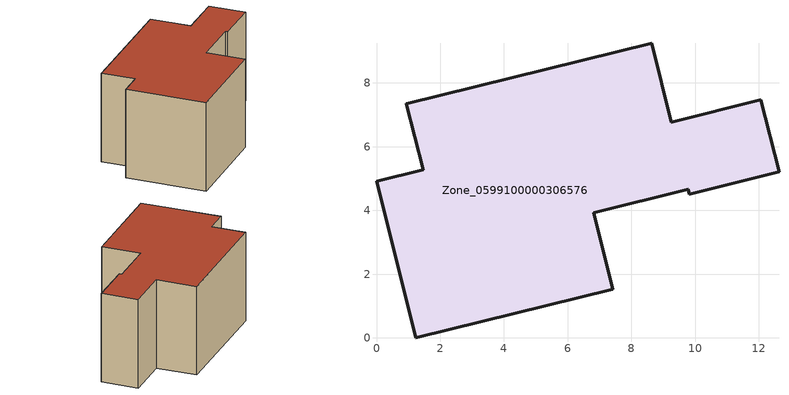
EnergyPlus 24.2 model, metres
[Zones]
Zone_0599100000306576
 floor ground (C_G): 9.25,6.76 12.06,7.47 12.63,5.21 9.82,4.51 9.78,4.66 6.81,3.92 7.41,1.53 1.24,0 0,4.92 1.46,5.28 0.94,7.35 8.63,9.25 z0
 wall outside (C_F): 1.46,5.28 0,4.92 1.24,0 7.41,1.53 6.81,3.92 9.78,4.66 9.82,4.51 12.63,5.21 12.06,7.47 9.25,6.76 8.63,9.25 0.94,7.35 1.46,5.28 z0:5.78
 roof outside (C_R): 8.63,9.25 0.94,7.35 1.46,5.28 0,4.92 1.24,0 7.41,1.53 6.81,3.92 9.78,4.66 9.82,4.51 12.63,5.21 12.06,7.47 9.25,6.76 z5.78
[BUILDING]
Pand.0599100000306576: North Axis=0; Terrain=City; Loads Convergence Tolerance Value=0.04; Temperature Convergence Tolerance Value=0.4; Solar Distribution=FullExterior; Maximum Number of Warmup Days=25; Minimum Number of Warmup Days=1
[Site:Location]
Rotterdam.The.Hague.AP_ZH_NLD Design_Conditions: Latitude=51.96; Longitude=4.45; Time Zone=1; Elevation=-4.5
[SITE:GROUNDTEMPERATURE:BUILDINGSURFACE]
18, 18, 18, 18, 18, 18, 18, 18, 18, 18, 18, 18
[MATERIAL] Thermal Absorptance=0.9; Solar Absorptance=0.7; Visible Absorptance=0.7
Name | Roughness | Thickness | Conductivity | Density | Specific Heat
G.TI.1965-1974 | MediumSmooth | 0.15 | 0.882353 | 540 | 1210
F.TI.1965-1974 | Rough | 0.3 | 0.697674 | 1920 | 840
R.TI.1965-1974 | MediumRough | 0.2 | 0.232558 | 1500 | 1000
[CONSTRUCTION]
C_G: G.TI.1965-1974
C_F: F.TI.1965-1974
C_R: R.TI.1965-1974
[ZONE]
Zone_0599100000306576: Type=1; Multiplier=1; Ceiling Height=Autocalculate; Volume=Autocalculate; Floor Area=autocalculate; Part of Total Floor Area=Yes
[ZONEINFILTRATION:DESIGNFLOWRATE]
Infil_Zone_0599100000306576: Zone or ZoneList or Space or SpaceList=Zone_0599100000306576; Schedule=AlwaysOn; Design Flow Rate Calculation Method=Flow/Area; Flow Rate per Floor Area=0.003; Constant Term Coefficient=1; Temperature Term Coefficient=0; Velocity Term Coefficient=0; Velocity Squared Term Coefficient=0
[HVACTEMPLATE:ZONE:IDEALLOADSAIRSYSTEM]
Zone_0599100000306576: Maximum Heating Supply Air Temperature=50; Minimum Cooling Supply Air Temperature=13; Maximum Heating Supply Air Humidity Ratio=0.0156; Minimum Cooling Supply Air Humidity Ratio=0.0077; Heating Limit=NoLimit; Cooling Limit=NoLimit; Dehumidification Control Type=ConstantSensibleHeatRatio; Cooling Sensible Heat Ratio=0.7; Dehumidification Setpoint=60; Humidification Control Type=None; Humidification Setpoint=30; Outdoor Air Method=None; Outdoor Air Flow Rate per Person=0.00944; Outdoor Air Flow Rate per Zone Floor Area=0; Outdoor Air Flow Rate per Zone=0; Demand Controlled Ventilation Type=None; Outdoor Air Economizer Type=NoEconomizer; Heat Recovery Type=None; Sensible Heat Recovery Effectiveness=0.7; Latent Heat Recovery Effectiveness=0.65
[ZONECONTROL:THERMOSTAT]
ThermostatControl_Zone_0599100000306576: Zone or ZoneList=Zone_0599100000306576; Control Type Schedule=DualSetpointControlType; Control 1=Thermostat_Zone_0599100000306576; Temperature Difference Between Cutout And Setpoint=0
[THERMOSTATSETPOINT:DUALSETPOINT]
Thermostat_Zone_0599100000306576: Heating Setpoint Temperature Schedule=HeatingSetpoint_Zone_0599100000306576; Cooling Setpoint Temperature Schedule=CoolingSetpoint_Zone_0599100000306576
[SCHEDULE:COMPACT]
HeatingSetpoint_Zone_0599100000306576: Through: 12/31, For: AllDays, Until: 24:00, 21
CoolingSetpoint_Zone_0599100000306576: Through: 12/31, For: AllDays, Until: 24:00, 24
DualSetpointControlType: Through: 12/31, For: AllDays, Until: 24:00, 4
AlwaysOn: Through: 12/31, For: AllDays, Until: 24:00, 1
